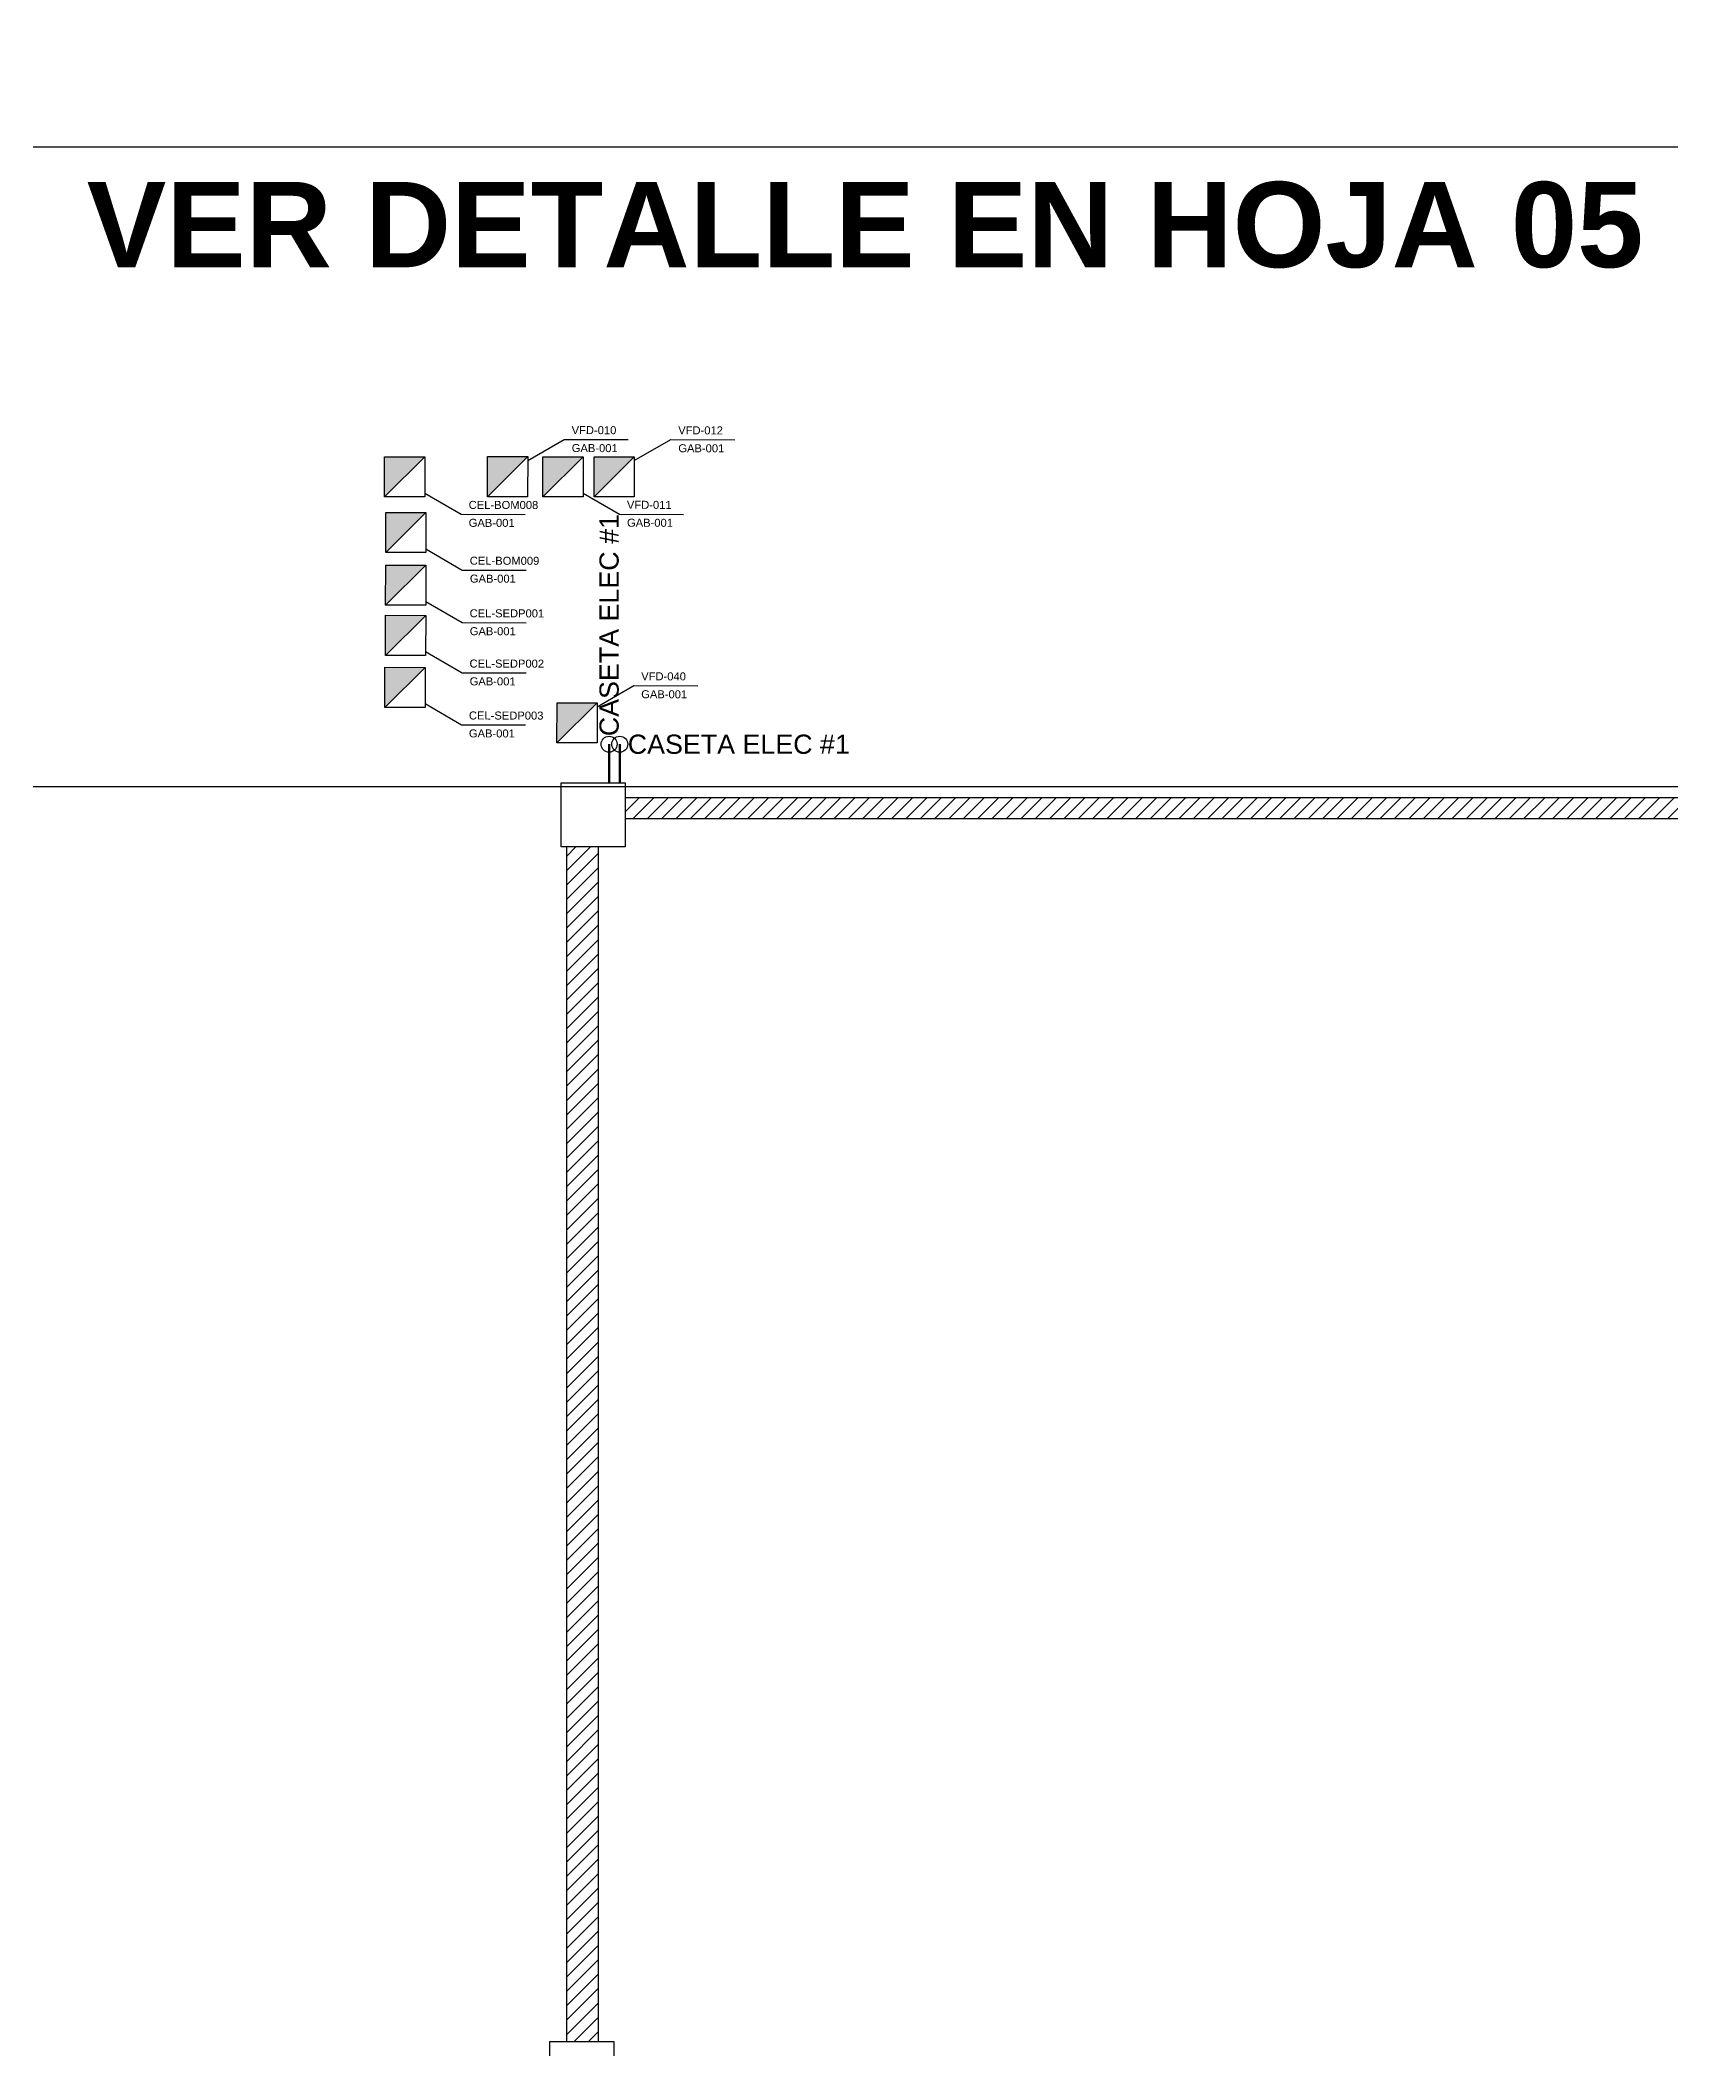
# Model space of a CAD drawing. Header units: metres. Extents: x 0 to 191, y 0 to 87.
# Drawn here: x 81.27 to 96.55, y 37.17 to 56 of the extents above; entities that cross this region are included whole.
import ezdxf
from ezdxf.enums import TextEntityAlignment as Align

# ---------------------------------------------------------------- set-up
doc = ezdxf.new("R2010")
doc.units = ezdxf.units.M
for name, color, linetype, lineweight, true_color in [('CANALIZACIONES', 178, 'Continuous', 25, 0x000000), ('CANALIZACIONES ... ANALOGAS', 5, 'Continuous', 50, 0x0000ff), ('CANALIZACIONES ... BANCO', 30, 'Continuous', 25, 0xff7f00), ('CANALIZACIONES ... DIGITALES', 1, 'Continuous', 50, 0xff0000), ('INST', 5, 'Continuous', 25, 0x0000ff), ('vistas', 178, 'Continuous', 25, 0x000000)]:
    doc.layers.add(name, color=color, linetype=linetype, lineweight=lineweight, true_color=true_color)
doc.styles.add('textstyle122', font='')
doc.styles.add('textstyle123', font='')
doc.styles.add('textstyle124', font='')
doc.styles.add('textstyle125', font='')
doc.styles.add('textstyle138', font='')
doc.styles.add('textstyle218', font='')
doc.styles.add('textstyle219', font='')
doc.styles.add('textstyle220', font='')
doc.styles.add('textstyle221', font='')
doc.styles.add('textstyle222', font='')
doc.styles.add('textstyle223', font='')
doc.styles.add('textstyle224', font='')
doc.styles.add('textstyle225', font='')
doc.styles.add('textstyle226', font='')
doc.styles.add('textstyle227', font='')
doc.styles.add('textstyle244', font='')
doc.styles.add('textstyle245', font='')
doc.styles.add('textstyle246', font='')
doc.styles.add('textstyle247', font='')
doc.styles.add('textstyle248', font='')
doc.styles.add('textstyle249', font='')
doc.styles.add('textstyle250', font='')
doc.styles.add('textstyle251', font='')
doc.styles.add('textstyle458', font='')
doc.styles.add('textstyle553', font='')
doc.styles.add('textstyle554', font='')
doc.styles.get('textstyle122').set_extended_font_data('Liberation Sans')
doc.styles.get('textstyle123').set_extended_font_data('Liberation Sans')
doc.styles.get('textstyle124').set_extended_font_data('Liberation Sans')
doc.styles.get('textstyle125').set_extended_font_data('Liberation Sans')
doc.styles.get('textstyle138').set_extended_font_data('Liberation Sans')
doc.styles.get('textstyle218').set_extended_font_data('Liberation Sans')
doc.styles.get('textstyle219').set_extended_font_data('Liberation Sans')
doc.styles.get('textstyle220').set_extended_font_data('Liberation Sans')
doc.styles.get('textstyle221').set_extended_font_data('Liberation Sans')
doc.styles.get('textstyle222').set_extended_font_data('Liberation Sans')
doc.styles.get('textstyle223').set_extended_font_data('Liberation Sans')
doc.styles.get('textstyle224').set_extended_font_data('Liberation Sans')
doc.styles.get('textstyle225').set_extended_font_data('Liberation Sans')
doc.styles.get('textstyle226').set_extended_font_data('Liberation Sans')
doc.styles.get('textstyle227').set_extended_font_data('Liberation Sans')
doc.styles.get('textstyle244').set_extended_font_data('Liberation Sans')
doc.styles.get('textstyle245').set_extended_font_data('Liberation Sans')
doc.styles.get('textstyle246').set_extended_font_data('Liberation Sans')
doc.styles.get('textstyle247').set_extended_font_data('Liberation Sans')
doc.styles.get('textstyle248').set_extended_font_data('Liberation Sans')
doc.styles.get('textstyle249').set_extended_font_data('Liberation Sans')
doc.styles.get('textstyle250').set_extended_font_data('Liberation Sans')
doc.styles.get('textstyle251').set_extended_font_data('Liberation Sans')
doc.styles.get('textstyle458').set_extended_font_data('Liberation Sans', bold=True)
doc.styles.get('textstyle553').set_extended_font_data('Liberation Sans')
doc.styles.get('textstyle554').set_extended_font_data('Liberation Sans')

# ---------------------------------------------------------------- blocks, each defined once
blk = doc.blocks.new('disp1')
at = {"layer": 'INST', "transparency": 33554687}
blk.add_hatch(color=256, dxfattribs=at).paths.add_polyline_path([(-0.188, -0.188), (0.188, 0.188), (-0.188, 0.188)], flags=0)
at = {"layer": 'INST'}
for p, q in [((-0.188, 0.188), (0.188, 0.188)), ((-0.188, -0.188), (-0.188, 0.188)), ((-0.188, -0.188), (0.188, 0.188)), ((0.188, 0.188), (0.188, -0.188)), ((0.188, -0.188), (-0.188, -0.188)), ((0.188, -0.152), (0.53, -0.35)), ((0.53, -0.35), (1.13, -0.35))]:
    blk.add_line(p, q, dxfattribs=at)
for tag, p, style in [('Tag_inst', (0.6, -0.3), 'textstyle124'), ('Inst_EL', (0.601, -0.468), 'textstyle125')]:
    blk.add_attdef(tag, p, '', height=0.075, dxfattribs=dict(at, style=style))
blk = doc.blocks.new('disp')
at = {"layer": 'INST', "transparency": 33554687}
blk.add_hatch(color=256, dxfattribs=at).paths.add_polyline_path([(-0.188, -0.188), (0.188, 0.188), (-0.188, 0.188)], flags=0)
at = {"layer": 'INST'}
for p, q in [((0.188, 0.152), (0.53, 0.35)), ((0.53, 0.35), (1.13, 0.35)), ((-0.188, 0.188), (0.188, 0.188)), ((-0.188, -0.188), (-0.188, 0.188)), ((-0.188, -0.188), (0.188, 0.188)), ((0.188, 0.188), (0.188, -0.188)), ((0.188, -0.188), (-0.188, -0.188))]:
    blk.add_line(p, q, dxfattribs=at)
for tag, p, style in [('Tag_inst', (0.6, 0.4), 'textstyle122'), ('Inst_EL', (0.601, 0.232), 'textstyle123')]:
    blk.add_attdef(tag, p, '', height=0.075, dxfattribs=dict(at, style=style))
blk = doc.blocks.new('Pull')
at = {"layer": 'CANALIZACIONES ... BANCO'}
for p, q in [((-0.2, 0.2), (0.2, 0.2)), ((-0.2, -0.2), (-0.2, 0.2)), ((0.2, 0.2), (0.2, -0.2)), ((0.2, -0.2), (-0.2, -0.2))]:
    blk.add_line(p, q, dxfattribs=at)
blk = doc.blocks.new('NODO1')
at = {"layer": 'CANALIZACIONES'}
blk.add_circle((0, 0), 0.05, dxfattribs=at)
at = {"layer": 'CANALIZACIONES', "style": 'textstyle138'}
blk.add_attdef('dest', text='', height=0.12, dxfattribs=at).set_placement((0.05, 0), align=Align.MIDDLE_LEFT)

msp = doc.modelspace()

# ---------------------------------------------------------------- hatches: boundary and pattern name
at = {"layer": 'CANALIZACIONES ... BANCO', "transparency": 33554687}
h = msp.add_hatch(dxfattribs=at)
h.set_pattern_fill('ANSI31', color=256, scale=0.03, style=0, pattern_type=0)
h.paths.add_polyline_path([(106.4, 48.9), (106.4, 48.7), (86.752, 48.7), (86.752, 48.9)], flags=0)
h = msp.add_hatch(dxfattribs=at)
h.set_pattern_fill('ANSI31', color=256, scale=0.03, style=0, pattern_type=0)
h.paths.add_polyline_path([(86.5, 48.438), (86.2, 48.438), (86.2, 37.24), (86.5, 37.24)], flags=0)

# ---------------------------------------------------------------- linework, layer by layer
at = {"layer": 'CANALIZACIONES ... ANALOGAS'}
msp.add_line((86.7, 49.4), (86.7, 49.038), dxfattribs=at)
at = {"layer": 'CANALIZACIONES ... BANCO'}
for p, q in [((86.752, 48.9), (106.4, 48.9)), ((86.752, 48.9), (86.752, 48.7)), ((106.4, 48.7), (86.752, 48.7)), ((86.2, 48.438), (86.2, 37.24)), ((86.5, 37.24), (86.5, 48.438))]:
    msp.add_line(p, q, dxfattribs=at)
at = {"layer": 'CANALIZACIONES ... DIGITALES'}
msp.add_line((86.6, 49.4), (86.6, 49.038), dxfattribs=at)
at = {"layer": 'vistas', "color": 16, "ltscale": 0.0001, "true_color": 0x800000}
for points in [[(69, 79), (109, 79), (109, 49), (69, 49), (69, 79)], [(69, 55), (109, 55), (109, 25), (69, 25), (69, 55)]]:
    msp.add_lwpolyline(points, dxfattribs=at)

# ---------------------------------------------------------------- block references
at = {"layer": 'CANALIZACIONES'}
ref = msp.add_blockref('NODO1', (86.6, 49.4), dxfattribs=dict(at, xscale=1.5, yscale=1.5, rotation=90))
ref.add_attrib('dest', 'CASETA ELEC #1', dxfattribs={"height": 0.18, "rotation": 90, "style": 'textstyle554'}).set_placement((86.6, 49.475), align=Align.MIDDLE_LEFT)
ref = msp.add_blockref('NODO1', (86.7, 49.4), dxfattribs=dict(at, xscale=1.5, yscale=1.5))
ref.add_attrib('dest', 'CASETA ELEC #1', dxfattribs={"height": 0.18, "style": 'textstyle553'}).set_placement((86.775, 49.4), align=Align.MIDDLE_LEFT)
at = {"layer": 'CANALIZACIONES ... BANCO', "xscale": 1.5, "yscale": 1.5}
for p in [(86.452, 48.738), (86.346, 36.94)]:
    msp.add_blockref('Pull', p, dxfattribs=at)
at = {"layer": 'INST'}
ref = msp.add_blockref('disp', (85.649, 51.908, 3.67), dxfattribs=dict(at, rotation=359.8934955871075))
ref.add_attrib('Tag_inst', 'VFD-010', (86.249, 52.307, 3.67), dxfattribs={"height": 0.075, "rotation": 359.8935, "style": 'textstyle244'})
ref.add_attrib('Inst_EL', 'GAB-001', (86.25, 52.139, 3.67), dxfattribs={"height": 0.075, "rotation": 359.8935, "style": 'textstyle245'})
ref = msp.add_blockref('disp', (86.648, 51.907, 3.67), dxfattribs=dict(at, rotation=359.8934955871075))
ref.add_attrib('Tag_inst', 'VFD-012', (87.248, 52.305, 3.67), dxfattribs={"height": 0.075, "rotation": 359.8935, "style": 'textstyle248'})
ref.add_attrib('Inst_EL', 'GAB-001', (87.249, 52.137, 3.67), dxfattribs={"height": 0.075, "rotation": 359.8935, "style": 'textstyle249'})
ref = msp.add_blockref('disp1', (84.684, 51.907, 3.67), dxfattribs=dict(at, rotation=359.8934955871075))
ref.add_attrib('Tag_inst', 'CEL-BOM008', (85.284, 51.606, 3.67), dxfattribs={"height": 0.075, "rotation": 359.8935, "style": 'textstyle218'})
ref.add_attrib('Inst_EL', 'GAB-001', (85.284, 51.438, 3.67), dxfattribs={"height": 0.075, "rotation": 359.8935, "style": 'textstyle219'})
ref = msp.add_blockref('disp1', (86.168, 51.907, 3.67), dxfattribs=dict(at, rotation=359.8934955871075))
ref.add_attrib('Tag_inst', 'VFD-011', (86.767, 51.607, 3.67), dxfattribs={"height": 0.075, "rotation": 359.8935, "style": 'textstyle250'})
ref.add_attrib('Inst_EL', 'GAB-001', (86.768, 51.439, 3.67), dxfattribs={"height": 0.075, "rotation": 359.8935, "style": 'textstyle251'})
ref = msp.add_blockref('disp1', (84.695, 51.384, 3.67), dxfattribs=dict(at, rotation=359.8934955871075))
ref.add_attrib('Tag_inst', 'CEL-BOM009', (85.294, 51.083, 3.67), dxfattribs={"height": 0.075, "rotation": 359.8935, "style": 'textstyle220'})
ref.add_attrib('Inst_EL', 'GAB-001', (85.295, 50.915, 3.67), dxfattribs={"height": 0.075, "rotation": 359.8935, "style": 'textstyle221'})
ref = msp.add_blockref('disp1', (84.694, 50.891, 3.67), dxfattribs=dict(at, rotation=359.8934955871075))
ref.add_attrib('Tag_inst', 'CEL-SEDP001', (85.293, 50.59, 3.67), dxfattribs={"height": 0.075, "rotation": 359.8935, "style": 'textstyle222'})
ref.add_attrib('Inst_EL', 'GAB-001', (85.294, 50.422, 3.67), dxfattribs={"height": 0.075, "rotation": 359.8935, "style": 'textstyle223'})
ref = msp.add_blockref('disp1', (84.693, 50.42, 3.67), dxfattribs=dict(at, rotation=359.8934955871075))
ref.add_attrib('Tag_inst', 'CEL-SEDP002', (85.292, 50.119, 3.67), dxfattribs={"height": 0.075, "rotation": 359.8935, "style": 'textstyle224'})
ref.add_attrib('Inst_EL', 'GAB-001', (85.293, 49.952, 3.67), dxfattribs={"height": 0.075, "rotation": 359.8935, "style": 'textstyle225'})
ref = msp.add_blockref('disp1', (84.687, 49.933, 3.67), dxfattribs=dict(at, rotation=359.8934955871075))
ref.add_attrib('Tag_inst', 'CEL-SEDP003', (85.286, 49.632, 3.67), dxfattribs={"height": 0.075, "rotation": 359.8935, "style": 'textstyle226'})
ref.add_attrib('Inst_EL', 'GAB-001', (85.286, 49.464, 3.67), dxfattribs={"height": 0.075, "rotation": 359.8935, "style": 'textstyle227'})
ref = msp.add_blockref('disp', (86.3, 49.6), dxfattribs=dict(at, rotation=359.8934955871075))
ref.add_attrib('Tag_inst', 'VFD-040', (86.901, 49.999), dxfattribs={"height": 0.075, "rotation": 359.8935, "style": 'textstyle246'})
ref.add_attrib('Inst_EL', 'GAB-001', (86.901, 49.831), dxfattribs={"height": 0.075, "rotation": 359.8935, "style": 'textstyle247'})

# ---------------------------------------------------------------- texts
at = {"layer": 'vistas', "color": 16, "true_color": 0x800000, "style": 'textstyle458'}
msp.add_text('VER DETALLE EN HOJA 05', height=0.8, dxfattribs=at).set_placement((89, 54.671), align=Align.TOP_CENTER)

doc.saveas('drawing.dxf')
